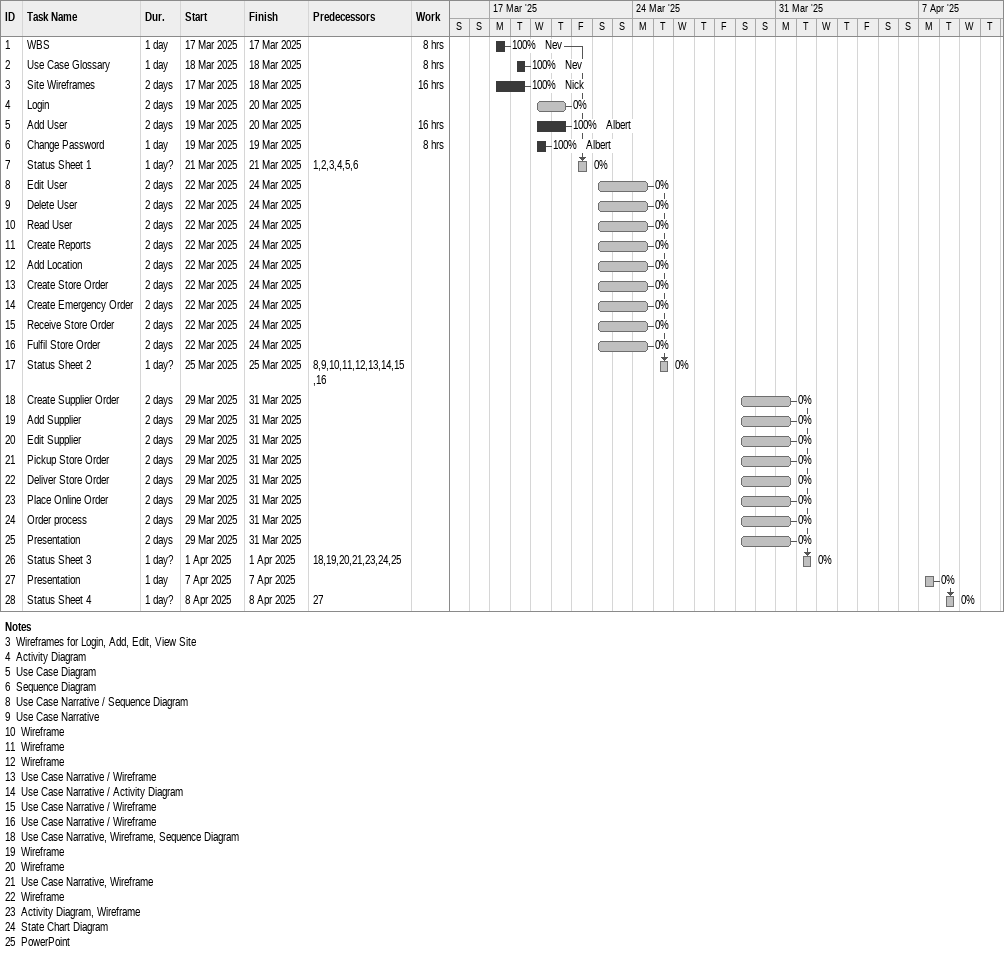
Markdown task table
| ID | Task | Duration | Start | Finish | Predecessors | Resources | % complete | Work (h) |
|---|---|---|---|---|---|---|---|---|
| 1 | WBS | 1d | 2025-03-17 | 2025-03-17 |  | Nev | 100 | 8 |
| 2 | Use Case Glossary | 1d | 2025-03-18 | 2025-03-18 |  | Nev | 100 | 8 |
| 3 | Site Wireframes | 2d | 2025-03-17 | 2025-03-18 |  | Nick | 100 | 16 |
| 4 | Login | 2d | 2025-03-19 | 2025-03-20 |  |  | 0 |  |
| 5 | Add User | 2d | 2025-03-19 | 2025-03-20 |  | Albert | 100 | 16 |
| 6 | Change Password | 1d | 2025-03-19 | 2025-03-19 |  | Albert | 100 | 8 |
| 7 | Status Sheet 1 | 1d? | 2025-03-21 | 2025-03-21 | 1, 2, 3, 4, 5, 6 |  | 0 |  |
| 8 | Edit User | 2d | 2025-03-22 | 2025-03-24 |  |  | 0 |  |
| 9 | Delete User | 2d | 2025-03-22 | 2025-03-24 |  |  | 0 |  |
| 10 | Read User | 2d | 2025-03-22 | 2025-03-24 |  |  | 0 |  |
| 11 | Create Reports | 2d | 2025-03-22 | 2025-03-24 |  |  | 0 |  |
| 12 | Add Location | 2d | 2025-03-22 | 2025-03-24 |  |  | 0 |  |
| 13 | Create Store Order | 2d | 2025-03-22 | 2025-03-24 |  |  | 0 |  |
| 14 | Create Emergency Order | 2d | 2025-03-22 | 2025-03-24 |  |  | 0 |  |
| 15 | Receive Store Order | 2d | 2025-03-22 | 2025-03-24 |  |  | 0 |  |
| 16 | Fulfil Store Order | 2d | 2025-03-22 | 2025-03-24 |  |  | 0 |  |
| 17 | Status Sheet 2 | 1d? | 2025-03-25 | 2025-03-25 | 8, 9, 10, 11, 12, 13, 14, 15, 16 |  | 0 |  |
| 18 | Create Supplier Order | 2d | 2025-03-29 | 2025-03-31 |  |  | 0 |  |
| 19 | Add Supplier | 2d | 2025-03-29 | 2025-03-31 |  |  | 0 |  |
| 20 | Edit Supplier | 2d | 2025-03-29 | 2025-03-31 |  |  | 0 |  |
| 21 | Pickup Store Order | 2d | 2025-03-29 | 2025-03-31 |  |  | 0 |  |
| 22 | Deliver Store Order | 2d | 2025-03-29 | 2025-03-31 |  |  | 0 |  |
| 23 | Place Online Order | 2d | 2025-03-29 | 2025-03-31 |  |  | 0 |  |
| 24 | Order process | 2d | 2025-03-29 | 2025-03-31 |  |  | 0 |  |
| 25 | Presentation | 2d | 2025-03-29 | 2025-03-31 |  |  | 0 |  |
| 26 | Status Sheet 3 | 1d? | 2025-04-01 | 2025-04-01 | 18, 19, 20, 21, 23, 24, 25 |  | 0 |  |
| 27 | Presentation | 1d | 2025-04-07 | 2025-04-07 |  |  | 0 |  |
| 28 | Status Sheet 4 | 1d? | 2025-04-08 | 2025-04-08 | 27 |  | 0 |  |

Notes
- 3: Wireframes for Login, Add, Edit, View Site
- 4: Activity Diagram
- 5: Use Case Diagram
- 6: Sequence Diagram
- 8: Use Case Narrative / Sequence Diagram
- 9: Use Case Narrative
- 10: Wireframe
- 11: Wireframe
- 12: Wireframe
- 13: Use Case Narrative / Wireframe
- 14: Use Case Narrative / Activity Diagram
- 15: Use Case Narrative / Wireframe
- 16: Use Case Narrative / Wireframe
- 18: Use Case Narrative, Wireframe, Sequence Diagram
- 19: Wireframe
- 20: Wireframe
- 21: Use Case Narrative, Wireframe
- 22: Wireframe
- 23: Activity Diagram, Wireframe
- 24: State Chart Diagram
- 25: PowerPoint
